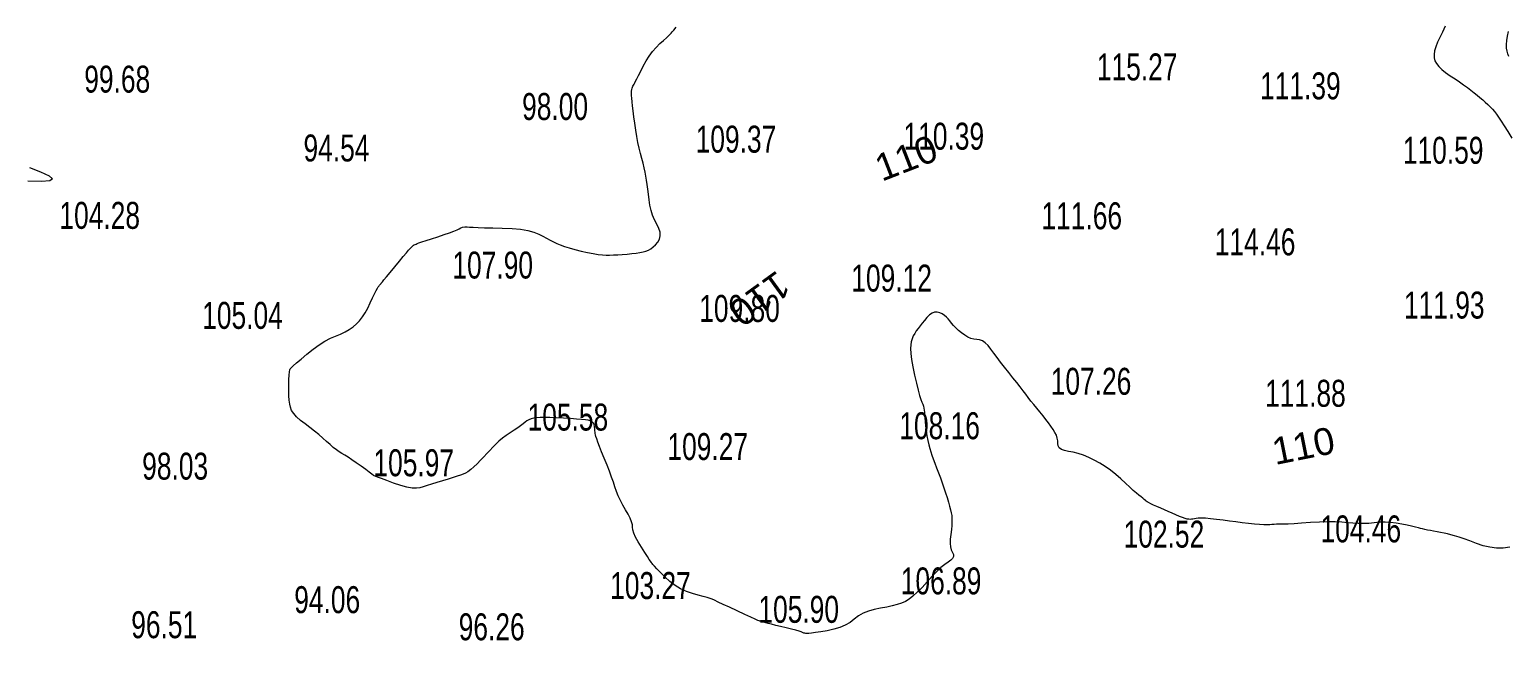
# Model space of a CAD drawing. Header units: metres. Extents: x 431006 to 434411, y 2469261 to 2473208.
# Drawn here: x 433184.7 to 433404.1, y 2471286.9 to 2471380.4 of the extents above; entities that cross this region are included whole.
import ezdxf
from ezdxf.enums import TextEntityAlignment as Align

# ---------------------------------------------------------------- set-up
doc = ezdxf.new("R2010")
doc.units = ezdxf.units.M
doc.header["$MEASUREMENT"] = 0
doc.linetypes.add('ACAD_ISO02W100', pattern=[15, 12, -3])
for name, color, linetype, lineweight in [('CAO DO', 8, 'Continuous', 18), ('mat nuoc-ks', 8, 'DUONG_MEP_NUOC', 18), ('MH_DongMuc', 8, 'Continuous', 18), ('MH_DongMuc_Con', 8, 'Continuous', 18)]:
    doc.layers.add(name, color=color, linetype=linetype, lineweight=lineweight)
doc.styles.get("Standard").update_dxf_attribs({"font": 'arial.ttf'})
doc.linetypes.add('DUONG_MEP_NUOC', pattern='A,0.2,[130,ltypeshp.shx,S=0.15,R=0,X=0,Y=0.15],0.05,[130,ltypeshp.shx,S=0.15,R=0,X=0,Y=0.15],1', length=1.25)

msp = doc.modelspace()

# ---------------------------------------------------------------- hatches: boundary and pattern name
at = {"layer": 'mat nuoc-ks', "linetype": 'ACAD_ISO02W100'}
h = msp.add_hatch(dxfattribs=at)
h.set_pattern_fill('MUDST', color=8, scale=10, style=0)
h.set_pattern_definition([(0, (0, 0), (5, 2.5), [2.5, -2.5, 0, -2.5, 0, -2.5])])
edge = h.paths.add_edge_path()
edge.add_spline(control_points=[(433569.8959931383, 2471218.67743419), (433572.5018470692, 2471223.203919809), (433578.2715610345, 2471231.767414108), (433584.5588610523, 2471243.505098871), (433591.8346177269, 2471249.759275021), (433592.2260928919, 2471254.513086127), (433590.7725876724, 2471256.886945813), (433587.0018794734, 2471261.869302304), (433584.9316417623, 2471268.88043784), (433579.8480288048, 2471272.674605579), (433577.1654697521, 2471273.643083703), (433571.3648729252, 2471271.902063514), (433565.2638011969, 2471261.515229285), (433557.7691535186, 2471249.615341509), (433550.231681156, 2471235.214369158), (433536.7937533407, 2471227.308386599), (433529.0226655735, 2471216.953150365), (433525.531911037, 2471209.516914696), (433524.4859961285, 2471204.764245414), (433529.2350767192, 2471200.558192619), (433532.5534083089, 2471194.39261318), (433537.7612016835, 2471188.393594278), (433542.6653837236, 2471187.412117907), (433545.2180072095, 2471186.718032686), (433549.2737782693, 2471188.083381391), (433553.4550230845, 2471196.999293728), (433562.8521230129, 2471205.739770373), (433567.6541604429, 2471214.783269849), (433569.8959931383, 2471218.67743419)], knot_values=[0, 0, 0, 0, 15.66894766494548, 30.79638787707303, 40.43665889931233, 42.13987500851762, 44.560424838441, 48.45628973807798, 61.12879175257861, 64.96113597006989, 67.17563338986862, 69.35987413062487, 82.36022733896206, 100.4023172545624, 113.1198576538544, 129.8073154931699, 145.9547082303551, 150.6649093692614, 155.0570045706822, 158.9376348742799, 168.2188779368579, 176.867973587971, 180.9878263445973, 183.0786119276139, 184.5995294852417, 193.3401472690405, 210.0928447654714, 223.572940007779, 223.572940007779, 223.572940007779, 223.572940007779], degree=3, periodic=0)
edge = h.paths.add_edge_path()
edge.add_spline(control_points=[(433495.9024103292, 2471159.048162778), (433498.9777851747, 2471160.914255759), (433504.2348585424, 2471165.260749742), (433510.2519535391, 2471171.338485991), (433515.7183359894, 2471175.193907032), (433519.6002727969, 2471177.515295521), (433522.5514626695, 2471184.2545335), (433515.73794175, 2471189.839365338), (433510.8924975174, 2471194.054455021), (433506.9652936827, 2471196.169427985), (433498.0082305041, 2471192.787716148), (433490.9610331705, 2471183.485589877), (433477.9362862741, 2471181.960347231), (433468.9488188323, 2471179.861534947), (433461.2702710213, 2471176.78060559), (433455.1077512669, 2471175.840577446), (433450.9141867657, 2471174.711561434), (433447.3997279589, 2471173.599188632), (433446.5578868141, 2471167.728813989), (433448.2051221799, 2471160.718889999), (433449.9235552534, 2471153.484011841), (433452.5033315855, 2471147.951571477), (433456.9442536058, 2471147.710907154), (433460.8600632867, 2471150.543983864), (433469.7972180737, 2471152.583732257), (433478.5163275651, 2471155.217899625), (433488.3002721157, 2471156.871200987), (433493.3498159315, 2471157.499285412), (433495.9024103292, 2471159.048162778)], knot_values=[0, 0, 0, 0, 10.79176079662713, 20.33392919651574, 25.54083036211067, 30.96996910769916, 33.44680218270864, 46.36864538569535, 50.38273688057684, 53.70876856564171, 58.95768011857388, 76.82401003158552, 86.73149498694688, 96.83475064681454, 104.685759661968, 111.4516382752518, 115.2669310098084, 118.1047407424757, 121.4999831282654, 131.0922718033609, 140.011534670782, 144.966647327562, 146.7099847727426, 152.5716937303117, 158.7752201559489, 174.1127109533663, 179.7841723671752, 188.7414505965737, 188.7414505965737, 188.7414505965737, 188.7414505965737], degree=3, periodic=0)
edge = h.paths.add_edge_path()
edge.add_spline(control_points=[(433743.8115056501, 2471247.638488349), (433745.8483582374, 2471249.281714712), (433749.3302283186, 2471253.771609919), (433752.3163041017, 2471260.669981095), (433754.4136179316, 2471267.79870673), (433752.0231543825, 2471273.456327056), (433749.1934812031, 2471279.060006964), (433744.3112048928, 2471281.453676248), (433740.507495552, 2471283.245536032), (433738.2293573567, 2471283.079919732), (433736.7057933563, 2471283.142852548), (433735.0509349903, 2471281.370408979), (433733.6262315999, 2471276.518992083), (433734.3018943185, 2471268.375216319), (433730.9225096327, 2471257.771551266), (433725.6848162941, 2471250.575319153), (433722.8676646531, 2471243.139302892), (433724.8724954751, 2471238.315466125), (433727.0970396525, 2471234.423473086), (433729.8536310332, 2471233.163541927), (433732.2728061962, 2471233.574571907), (433735.0786795329, 2471235.981784592), (433739.0314537624, 2471240.571006505), (433741.3324835051, 2471245.638542663), (433743.8115056501, 2471247.638488349)], knot_values=[0, 0, 0, 0, 7.85115609887832, 16.56235042402214, 22.79502960148161, 29.1970675017139, 34.33826230882411, 41.19867871610179, 44.93267628504009, 46.57036799349635, 48.08538650213081, 49.19958433990505, 53.45422309704553, 62.86102520548485, 73.4618947419599, 85.86405513528159, 89.73316248048825, 96.52419916313443, 100.4701197660194, 102.9031816028797, 105.0854158774072, 107.4294822838261, 113.7838477145528, 123.3393697752666, 123.3393697752666, 123.3393697752666, 123.3393697752666], degree=3, periodic=0)
edge = h.paths.add_edge_path()
edge.add_spline(control_points=[(433691.8051892158, 2471316.899630911), (433687.4415558112, 2471313.695464372), (433681.927180208, 2471310.492672274), (433675.2604880825, 2471306.096439376), (433674.768233904, 2471302.470009658), (433676.4786200827, 2471297.800839604), (433678.2630063035, 2471293.13173068), (433681.766291689, 2471288.774743836), (433689.1660299565, 2471291.093754473), (433698.8654147326, 2471297.927567824), (433710.7581295052, 2471302.62852639), (433718.5028445318, 2471305.3964386), (433720.4779220411, 2471307.1238565), (433720.0901356771, 2471312.123477764), (433718.0222365463, 2471318.003756253), (433715.8899238363, 2471324.706298871), (433713.1222967637, 2471327.615327105), (433711.1019325345, 2471328.89586212), (433706.6375701776, 2471328.395916885), (433700.4647972007, 2471323.439582982), (433695.039992038, 2471319.27490995), (433691.8051892158, 2471316.899630911)], knot_values=[0, 0, 0, 0, 16.24105345347538, 20.06007755411514, 22.35053506760191, 26.5740240954891, 34.69138004521636, 38.12426310455091, 41.30416803290922, 55.60942870864604, 75.28684975726813, 78.43686638864537, 80.66094667241582, 82.36947701171542, 92.69317977232063, 99.93960566841025, 102.7900187324615, 104.655067502981, 106.8431080381184, 115.5979962995068, 127.6376432350805, 127.6376432350805, 127.6376432350805, 127.6376432350805], degree=3, periodic=0)
edge = h.paths.add_edge_path()
edge.add_spline(control_points=[(433411.1683502728, 2471179.131556914), (433411.0976074404, 2471181.518646544), (433411.829923547, 2471185.322477776), (433413.664740833, 2471190.277415), (433410.5988787669, 2471194.398326004), (433404.3606171942, 2471196.254682093), (433397.1494548119, 2471198.501810759), (433390.0904466581, 2471197.273901756), (433380.9761366211, 2471192.169816203), (433377.9989947065, 2471180.674388113), (433373.1157416083, 2471171.927604456), (433374.1014305567, 2471165.380780059), (433381.6020058559, 2471164.394410838), (433388.7597660181, 2471166.327240465), (433396.7762042669, 2471166.037878777), (433402.5057440972, 2471168.102855397), (433408.0200059344, 2471169.041315961), (433409.2776773646, 2471174.342225773), (433411.2205726837, 2471177.369405596), (433411.1683502728, 2471179.131556914)], knot_values=[0, 0, 0, 0, 7.164412961246183, 11.96382912824946, 14.16488536142511, 21.64854400179199, 30.76917176416542, 36.59323546297523, 42.63780515928041, 61.05058007908447, 69.33095834598137, 72.39601125689275, 79.028019199041, 87.4011430205284, 96.07616152121318, 102.0314652087234, 106.145937815404, 111.3060114015684, 116.5947863090464, 116.5947863090464, 116.5947863090464, 116.5947863090464], degree=3, periodic=0)
edge = h.paths.add_edge_path()
edge.add_spline(control_points=[(433437.7012531817, 2471207.70676224), (433441.5706061175, 2471209.696106889), (433447.1395454056, 2471213.431448401), (433451.7345378278, 2471219.526366149), (433454.657685796, 2471223.115192771), (433455.4388243805, 2471227.528651501), (433454.479481987, 2471232.500947309), (433451.7337419176, 2471237.397180309), (433446.2240507749, 2471239.329015284), (433440.5988538589, 2471238.532107134), (433434.7487481198, 2471238.258290609), (433426.3961227059, 2471235.928070643), (433420.5141834422, 2471228.011484933), (433413.9136315249, 2471219.971441411), (433412.4919347628, 2471212.324039604), (433410.9369088284, 2471207.216591989), (433411.32638883, 2471202.170827463), (433416.4810475658, 2471200.54004026), (433419.9850498591, 2471198.116223477), (433422.8164811999, 2471196.927252365), (433424.6969437845, 2471197.628198612), (433429.1891444133, 2471201.607563573), (433433.3543149401, 2471205.47187737), (433437.7012531817, 2471207.70676224)], knot_values=[0, 0, 0, 0, 13.05237367166399, 19.47951981983149, 22.9557408298321, 26.71936810352739, 32.42704915655385, 38.05142632740949, 42.52648442325544, 48.9521256051717, 54.91715474170378, 60.1608131803118, 74.3250722337274, 82.91265495041128, 91.09592316954895, 97.07290352149298, 99.06195768051035, 105.469645093466, 110.2472473988461, 112.7789110554788, 113.9615029947698, 116.0484801969828, 130.7118782377602, 130.7118782377602, 130.7118782377602, 130.7118782377602], degree=3, periodic=0)
edge = h.paths.add_edge_path()
edge.add_spline(control_points=[(433420.9881587971, 2471145.154332429), (433419.1638539613, 2471145.923962838), (433416.6278342681, 2471147.320885241), (433413.1236088318, 2471149.19982906), (433410.262374004, 2471149.391796971), (433407.8438337019, 2471148.989838543), (433405.7993290543, 2471148.175319598), (433405.1427498846, 2471146.236159754), (433403.7868485472, 2471144.195955807), (433405.5767948052, 2471140.40059202), (433407.683173859, 2471136.708253364), (433410.1537694058, 2471133.234365899), (433412.4937186218, 2471130.658811909), (433415.9886963336, 2471129.734513669), (433419.2390377319, 2471129.884789508), (433422.1856872431, 2471130.265036069), (433424.8416731486, 2471130.321105304), (433426.9796908066, 2471132.238661033), (433428.8404042381, 2471133.820649237), (433429.118192781, 2471135.964663222), (433429.4618468256, 2471138.634692755), (433425.8344625619, 2471141.908442424), (433423.1428630871, 2471144.245314423), (433420.9881587971, 2471145.154332429)], knot_values=[0, 0, 0, 0, 5.940014469733867, 8.707143024257862, 11.81422801408949, 14.25548832825748, 16.20199236030994, 17.89179155743835, 20.16592678811004, 23.10007190799917, 29.26030912111408, 33.46511494931939, 35.81269658527585, 39.51837402993397, 43.75583217045137, 45.5600957704844, 48.49717393387586, 51.34538888067176, 53.96925895935946, 55.4131838507301, 57.70202339010925, 61.64740328406032, 68.66321248982743, 68.66321248982743, 68.66321248982743, 68.66321248982743], degree=3, periodic=0)
edge = h.paths.add_edge_path()
edge.add_spline(control_points=[(433283.6271614608, 2471117.571571141), (433283.1553748106, 2471119.068533934), (433282.4418660405, 2471121.478281523), (433280.596085877, 2471124.725752948), (433278.3494985919, 2471127.562685687), (433274.7891880277, 2471129.338668352), (433271.2938139199, 2471131.545298599), (433267.664444586, 2471132.194503691), (433265.2092112391, 2471133.145563247), (433263.6874039016, 2471133.490313887), (433260.7962890043, 2471132.597594853), (433257.7945204621, 2471128.820615534), (433253.2002418778, 2471126.073260767), (433250.2642049415, 2471122.957033325), (433248.9690772354, 2471120.454635219), (433247.9317679096, 2471118.369053606), (433248.4848181499, 2471115.944309216), (433251.6708777786, 2471113.995202713), (433254.9812091058, 2471111.606025422), (433257.2516491252, 2471108.09178093), (433258.5822206564, 2471104.370215744), (433260.1524306834, 2471101.191193122), (433260.9663690202, 2471098.785980841), (433261.5423927705, 2471097.824165215), (433262.9793913506, 2471096.637206649), (433266.4587149895, 2471097.824458889), (433271.4201809032, 2471097.673615709), (433276.6264096441, 2471100.189000494), (433281.5175852161, 2471101.738135143), (433284.0793442352, 2471103.698441882), (433285.525887613, 2471104.725981142), (433285.9159069915, 2471107.641544757), (433285.2297866451, 2471111.881502578), (433284.1958803989, 2471115.767045537), (433283.6271614608, 2471117.571571141)], knot_values=[0, 0, 0, 0, 4.70864335194425, 7.475757059327128, 11.19492123985375, 15.33032455466931, 19.26044647197089, 23.51057271017223, 26.18616363923701, 27.23116616573065, 28.06897360013439, 35.05305676934379, 40.92629760032299, 44.13659576877986, 47.69193688772528, 49.44875262817775, 50.88561067727223, 54.66914621199522, 59.92119473327896, 63.22305920734883, 66.98580409272408, 71.77186804328713, 73.83700571271798, 74.5851515680579, 75.10068760895788, 79.29476083458104, 83.88938488943599, 90.36654061439262, 96.12344156931648, 99.07709489693902, 100.192779344306, 101.1538107659303, 107.4887837196423, 113.1648549827622, 113.1648549827622, 113.1648549827622, 113.1648549827622], degree=3, periodic=0)
edge = h.paths.add_edge_path()
edge.add_spline(control_points=[(433285.1752795692, 2471200.302138114), (433287.2804471753, 2471198.334812669), (433290.5383008452, 2471195.248913257), (433295.8875698179, 2471192.07664243), (433299.6420811985, 2471190.130625959), (433303.0809482255, 2471189.843530273), (433305.4360943579, 2471191.392131188), (433306.5696629806, 2471194.377628245), (433307.3800105722, 2471199.18460004), (433302.0606433227, 2471204.591926163), (433293.8897443886, 2471206.435464251), (433288.7767654447, 2471212.052040122), (433284.759991815, 2471215.889336198), (433280.691207811, 2471215.744192506), (433277.3404296886, 2471212.7552739), (433279.0272799269, 2471206.009732772), (433282.6210929251, 2471202.689081729), (433285.1752795692, 2471200.302138114)], knot_values=[0, 0, 0, 0, 8.644009515147951, 13.35177976523187, 18.62439966773294, 21.26758398297156, 23.18319627956355, 26.61273011246885, 30.54643829182573, 37.09459794245751, 46.50878131693342, 55.18833548025734, 59.6575867976547, 62.13170890755439, 66.83407916840078, 70.70175945526142, 81.18948194870426, 81.18948194870426, 81.18948194870426, 81.18948194870426], degree=3, periodic=0)
edge = h.paths.add_edge_path()
edge.add_spline(control_points=[(433315.0210241851, 2471177.800811709), (433315.9502671451, 2471175.634758058), (433317.3671340499, 2471171.79810304), (433319.4859498462, 2471167.549826321), (433320.5355628862, 2471164.487477639), (433322.874618361, 2471163.622878356), (433325.5810211769, 2471163.553520014), (433328.7984220639, 2471165.349997005), (433332.3151067832, 2471166.856931774), (433335.5701383331, 2471168.657255141), (433338.0311271791, 2471171.129136834), (433338.1829871907, 2471174.455954261), (433335.8721549732, 2471181.951473073), (433330.6023611741, 2471188.954276436), (433325.5717406268, 2471194.637638454), (433323.3658702472, 2471197.299825198), (433319.8254802983, 2471196.247430644), (433316.259888579, 2471196.339858084), (433313.1799547817, 2471194.643973892), (433311.2468357244, 2471192.683098099), (433309.3377976393, 2471189.700268148), (433312.1298357527, 2471184.30137372), (433313.8770636135, 2471180.467369412), (433315.0210241851, 2471177.800811709)], knot_values=[0, 0, 0, 0, 7.070893018668704, 12.07969967543657, 14.73825355223907, 15.91585995438979, 19.28845033531733, 22.52016183087925, 26.77294422673073, 30.79694221317009, 33.71415585254164, 36.69810736406097, 40.17943358930662, 57.26824329467493, 61.71348248227664, 63.71782489627554, 66.82292106284724, 71.39126345230348, 74.6792784809363, 76.87192929885316, 79.76598623050839, 84.45894001408108, 93.16368480881488, 93.16368480881488, 93.16368480881488, 93.16368480881488], degree=3, periodic=0)
edge = h.paths.add_edge_path()
edge.add_spline(control_points=[(433332.4650091483, 2471135.296809733), (433334.9637191988, 2471134.610954834), (433339.1026616872, 2471132.562456985), (433343.9352934855, 2471129.601259038), (433347.1477450746, 2471127.062091706), (433351.4688987592, 2471127.553399356), (433353.4146351069, 2471131.691609636), (433356.3572845373, 2471135.070010472), (433357.3542887734, 2471138.332987153), (433359.4054822952, 2471140.290958384), (433358.9967474872, 2471143.235071319), (433353.4708973839, 2471145.493520455), (433348.5517778079, 2471149.369910842), (433345.5693774945, 2471154.861357274), (433345.7837619236, 2471158.821597163), (433344.1443800646, 2471161.747416606), (433343.4677056372, 2471165.074041742), (433340.8524447739, 2471166.533464875), (433338.0925044011, 2471166.19123757), (433334.3621056352, 2471165.934671803), (433330.9737319507, 2471163.885788248), (433325.6833092081, 2471160.770629785), (433320.7487927712, 2471157.131154178), (433318.0839416811, 2471152.153280482), (433315.8552301442, 2471149.158752182), (433317.4929563675, 2471145.368361145), (433321.9815213555, 2471139.684305897), (433327.9765308499, 2471136.52882336), (433332.4650091483, 2471135.296809733)], knot_values=[0, 0, 0, 0, 7.773386632586081, 13.58452231494507, 17.33756751048754, 19.37968801296943, 25.69710981494251, 29.34228406446506, 32.92511804938664, 35.78886505674743, 37.08048234348097, 41.11991957410617, 51.63422908687036, 56.3416870175626, 58.96704439638317, 63.20632328084643, 66.2218494028155, 68.64115307453169, 71.31341460133983, 74.4425288581369, 79.77377306496854, 82.81482712082055, 93.04029968438299, 97.2188747456362, 100.037485088788, 103.4192753065228, 108.275027099224, 122.2385028524463, 122.2385028524463, 122.2385028524463, 122.2385028524463], degree=3, periodic=0)
edge = h.paths.add_edge_path()
edge.add_spline(control_points=[(433297.0470445452, 2471034.531747864), (433297.9963002055, 2471038.928575224), (433300.1492377493, 2471046.264616019), (433302.7526292846, 2471054.646522009), (433304.0759141474, 2471058.897129658), (433304.2973390019, 2471060.64892016), (433301.2552193989, 2471064.345777217), (433295.742319102, 2471065.191335371), (433291.2287978452, 2471067.660223431), (433289.4188571822, 2471068.117638046), (433285.7014481296, 2471066.003179691), (433283.3489016575, 2471056.821461925), (433277.2729764382, 2471044.719976362), (433271.0252568795, 2471033.361368648), (433269.580599752, 2471025.446751083), (433269.2158534226, 2471021.65068904), (433272.2347485798, 2471019.500516444), (433274.747067286, 2471017.162954608), (433278.294512332, 2471016.207156704), (433280.896710867, 2471017.352678178), (433284.5399167038, 2471017.944979941), (433289.4196623745, 2471022.745121169), (433295.6036831723, 2471027.411325847), (433296.6997450255, 2471032.923102169), (433297.0470445452, 2471034.531747864)], knot_values=[0, 0, 0, 0, 13.49439121649763, 22.9876827095588, 26.09904029105081, 27.12698586356117, 27.96954738020198, 39.80455502201642, 42.46313706375137, 43.55482316809773, 45.18797840445519, 54.3892952673972, 69.88188265910652, 87.01590494753714, 91.88564565942875, 94.64598186543951, 97.46825203550785, 102.0581361453286, 105.2514197523431, 107.6343778829523, 110.4089886054235, 116.1270490633793, 127.5123943167305, 132.4495211464632, 132.4495211464632, 132.4495211464632, 132.4495211464632], degree=3, periodic=0)
edge = h.paths.add_edge_path()
edge.add_spline(control_points=[(433222.5802399861, 2471080.231883871), (433225.9203449392, 2471080.970937789), (433233.3447743302, 2471082.498906694), (433241.984273095, 2471084.648737835), (433249.6023494231, 2471085.416450365), (433253.8764695714, 2471087.274898983), (433257.1607638375, 2471090.544327351), (433257.3819530639, 2471096.173786026), (433253.2604690928, 2471100.898703808), (433250.7773025706, 2471107.545371962), (433246.154513325, 2471110.274732196), (433239.7626182057, 2471112.868728063), (433232.3710691613, 2471111.729236424), (433223.8211542754, 2471109.659730795), (433217.3500892677, 2471106.729559064), (433212.171168112, 2471102.255410107), (433206.9886378451, 2471102.110705663), (433202.9157455674, 2471103.636493388), (433199.3817562113, 2471103.530769984), (433195.562136726, 2471103.436846775), (433192.9615652158, 2471100.752561323), (433189.9833655624, 2471097.113369343), (433191.135546066, 2471090.8291178), (433190.7645687725, 2471084.540900712), (433193.1558059535, 2471079.484640015), (433194.0390305652, 2471075.843555992), (433195.6418461589, 2471073.903147515), (433197.8807414448, 2471072.434316932), (433201.6765429644, 2471074.630370296), (433206.2436581473, 2471075.847114443), (433211.8708400806, 2471078.18011265), (433217.3234110746, 2471079.314264092), (433221.1626777659, 2471079.918224591), (433222.5802399861, 2471080.231883871)], knot_values=[0, 0, 0, 0, 10.26267587565632, 22.74928497684125, 26.65397479350053, 33.16779406025749, 36.37942992698568, 39.93076052575112, 48.74452688638949, 54.34658792777699, 60.66648563879764, 63.98602472627849, 75.00195767756695, 81.85085887565077, 90.61350893794052, 96.0446691733897, 101.8448580195792, 105.0098232319157, 108.999558821675, 112.4353511030094, 115.9209060067178, 119.724409447812, 126.0272802930493, 133.6568816436535, 138.5503978522449, 142.5451815365746, 144.6878102838191, 146.004442843774, 150.1867403605457, 155.861972682711, 160.9054221182651, 168.2020568139334, 172.5576030626806, 172.5576030626806, 172.5576030626806, 172.5576030626806], degree=3, periodic=0)
edge = h.paths.add_edge_path()
edge.add_spline(control_points=[(433116.2639420076, 2470987.296204371), (433117.8619870993, 2470989.979103154), (433120.4312315659, 2470994.396712496), (433124.0734750928, 2471000.788428138), (433128.3953714143, 2471003.416912672), (433130.0942261813, 2471007.159278036), (433128.3263967287, 2471011.267528545), (433123.8865351547, 2471014.885292521), (433119.4430616087, 2471018.832717346), (433115.607367822, 2471021.656723882), (433112.8770259186, 2471022.246663743), (433109.9375195465, 2471022.632834659), (433108.6960155072, 2471018.569888686), (433108.640083339, 2471015.073782973), (433106.0346521679, 2471011.443880129), (433102.4928730727, 2471010.488050485), (433097.3928238396, 2471007.347263298), (433098.6812968053, 2470999.03785991), (433091.4346189826, 2470996.110033291), (433090.3080297961, 2470990.74212507), (433088.4855891264, 2470986.363680023), (433092.0171417453, 2470980.943448194), (433097.8919132227, 2470977.945425509), (433103.6330932242, 2470977.067599527), (433107.9168717184, 2470976.86947294), (433110.5098621554, 2470979.136020883), (433113.7973191728, 2470982.129189853), (433115.1975420645, 2470985.505864959), (433116.2639420076, 2470987.296204371)], knot_values=[0, 0, 0, 0, 9.368310730742854, 15.45807447703195, 21.65844735330909, 24.04402543979127, 26.9954781383511, 34.08500340022857, 41.10536936130685, 45.02124324534542, 47.96940969106936, 49.67417634274307, 53.04525223674164, 58.01720015374114, 60.89621942606725, 65.53407566704122, 68.80593174921346, 77.8831908451565, 84.95751263600077, 88.33704283830612, 93.94615759071428, 98.0827083430479, 106.212864991076, 113.0143096360209, 115.7465214316407, 118.4748006422127, 122.8737351083023, 129.1253522135621, 129.1253522135621, 129.1253522135621, 129.1253522135621], degree=3, periodic=0)
edge = h.paths.add_edge_path()
edge.add_spline(control_points=[(433105.9702012494, 2471043.74682829), (433106.6003824201, 2471042.874839016), (433108.2194259765, 2471041.253174617), (433110.5913003263, 2471039.643297442), (433112.3613472235, 2471038.082903557), (433113.7897223592, 2471038.079874321), (433115.8484388773, 2471038.708039891), (433117.948277178, 2471042.303646561), (433120.2448908102, 2471047.328812286), (433122.0214233827, 2471052.235578006), (433123.0825329439, 2471055.351202898), (433123.4574853433, 2471057.196106127), (433119.026792601, 2471059.293575966), (433112.4973681051, 2471057.124382586), (433105.7001477905, 2471057.050074733), (433102.1814188794, 2471058.211458681), (433100.5824968881, 2471057.359299337), (433100.6583101102, 2471055.476450468), (433100.8046134079, 2471052.18630336), (433103.5711961897, 2471048.502624493), (433105.0080843828, 2471045.078120982), (433105.9702012494, 2471043.74682829)], knot_values=[0, 0, 0, 0, 3.227606296583938, 6.745413384045028, 8.763181341458704, 9.951452495036957, 10.84369778316847, 15.13304471833376, 21.27250459798332, 28.07894924422572, 30.21395424313938, 31.7442804100236, 32.76317230093907, 43.45544896569365, 51.44069619380858, 53.0153245577003, 54.16147592150023, 56.23460721222555, 57.94693815321841, 64.23052569220934, 69.15821093722195, 69.15821093722195, 69.15821093722195, 69.15821093722195], degree=3, periodic=0)
edge = h.paths.add_edge_path()
edge.add_spline(control_points=[(433028.7808223774, 2471065.904196317), (433030.323199325, 2471065.886107846), (433033.0870059239, 2471066.380501745), (433036.6834520223, 2471068.706663182), (433040.8148863008, 2471070.07247919), (433045.3346678949, 2471071.538208811), (433050.9392713413, 2471071.125609582), (433058.1415293255, 2471068.742044192), (433066.1485585367, 2471065.530900806), (433072.6789497082, 2471061.954771377), (433077.5945281229, 2471062.189289175), (433082.2388841725, 2471065.382548489), (433084.7426874493, 2471070.815453903), (433088.0943462068, 2471075.888806562), (433089.4724759876, 2471080.898114026), (433084.690317484, 2471086.269757325), (433078.5134508799, 2471089.346597409), (433072.7761222184, 2471093.143553043), (433063.8124676527, 2471093.246483281), (433053.9040453171, 2471091.87783827), (433043.2866060211, 2471090.167111024), (433036.3126414102, 2471090.234491075), (433031.636863516, 2471091.963377817), (433027.991489141, 2471093.299523015), (433025.1093998154, 2471096.309228785), (433019.7329095624, 2471093.264956567), (433014.558639504, 2471089.096276692), (433008.2845950758, 2471084.307095547), (433007.1967850681, 2471078.887835068), (433009.0509061113, 2471074.261905599), (433013.631468584, 2471070.18317116), (433018.5963124074, 2471067.070299724), (433023.7012562366, 2471064.77287936), (433026.902192828, 2471065.926228244), (433028.7808223774, 2471065.904196317)], knot_values=[0, 0, 0, 0, 4.627449034747452, 8.09490304533636, 12.74942671913648, 17.64511525193655, 22.19478413883119, 29.30194898923545, 40.29873332190241, 48.33293536241028, 50.88081863079349, 54.62852057689461, 64.48595662762246, 68.25589871173938, 73.15994119648765, 78.53431618109211, 87.76523649363892, 94.52052732122897, 98.33987804539734, 114.1958600266704, 124.6540006090909, 130.6123129870141, 134.8188146505354, 139.4305043892817, 142.5173413183374, 145.7026603872393, 155.516669327293, 164.4064498969813, 167.4590668650594, 171.4088774965013, 178.6999966099849, 185.3940157940626, 189.2200571386417, 194.8563333481606, 194.8563333481606, 194.8563333481606, 194.8563333481606], degree=3, periodic=0)
edge = h.paths.add_edge_path()
edge.add_spline(control_points=[(433156.2446868581, 2471052.727544388), (433153.8368297544, 2471054.146145517), (433151.2964576304, 2471058.301716757), (433148.2452151829, 2471062.470336393), (433144.8838686644, 2471064.742666473), (433140.8286778402, 2471063.680414018), (433134.6590059125, 2471061.961311315), (433128.9589184998, 2471056.333996061), (433125.6532410277, 2471048.074436625), (433123.5159063272, 2471040.192109969), (433125.3693046193, 2471031.377758614), (433132.2001773259, 2471025.768680761), (433137.0528441375, 2471020.326761897), (433142.1785039752, 2471018.821271781), (433146.0918915757, 2471019.75287513), (433150.3105608225, 2471021.465185881), (433157.3095774773, 2471025.449624387), (433161.5617946125, 2471031.988579611), (433166.4472122112, 2471036.295194173), (433167.4649613985, 2471038.781884125), (433166.9543599362, 2471042.562233364), (433161.630954629, 2471046.458451032), (433158.6215584915, 2471051.327198506), (433156.2446868581, 2471052.727544388)], knot_values=[0, 0, 0, 0, 8.384023195176585, 13.84437079490901, 15.57918520687226, 20.14586334410804, 25.23795722050771, 35.16599853304039, 42.38295913053918, 51.95598413316696, 59.3120778040367, 67.80449491847266, 77.7536476895887, 80.69575255778132, 83.22120942102804, 89.59482675301491, 94.4177449262488, 107.0731300303017, 112.4489753214304, 113.5706171683464, 114.9508341855931, 123.4555459397369, 131.7316794675915, 131.7316794675915, 131.7316794675915, 131.7316794675915], degree=3, periodic=0)
h.paths.add_polyline_path([(433555.3403780768, 2471224.647612211), (433563.2938664489, 2471224.647612211), (433563.2938664489, 2471233.481914537), (433555.3403780768, 2471233.481914537)], flags=24)
h.paths.add_polyline_path([(433480.8968221297, 2471164.713799965), (433488.8503105018, 2471164.713799965), (433488.8503105018, 2471173.548102291), (433480.8968221297, 2471173.548102291)], flags=24)
h.paths.add_polyline_path([(433736.1224280457, 2471252.134654859), (433744.0759164178, 2471252.134654859), (433744.0759164178, 2471260.968957184), (433736.1224280457, 2471260.968957184)], flags=24)
h.paths.add_polyline_path([(433693.118232107, 2471303.629535586), (433701.0717204791, 2471303.629535586), (433701.0717204791, 2471312.463837912), (433693.118232107, 2471312.463837912)], flags=24)
h.paths.add_polyline_path([(433389.8125227422, 2471175.361997387), (433397.7660111143, 2471175.361997387), (433397.7660111143, 2471184.196299713), (433389.8125227422, 2471184.196299713)], flags=24)
h.paths.add_polyline_path([(433428.7395541702, 2471218.540070788), (433436.6930425423, 2471218.540070788), (433436.6930425423, 2471227.374373114), (433428.7395541702, 2471227.374373114)], flags=24)
h.paths.add_polyline_path([(433415.2554117742, 2471134.645863521), (433423.2089001462, 2471134.645863521), (433423.2089001462, 2471143.480165847), (433415.2554117742, 2471143.480165847)], flags=24)
h.paths.add_polyline_path([(433290.1890357497, 2471197.108408054), (433298.1425241218, 2471197.108408054), (433298.1425241218, 2471205.94271038), (433290.1890357497, 2471205.94271038)], flags=24)
h.paths.add_polyline_path([(433320.6033911582, 2471175.068134114), (433328.5568795303, 2471175.068134114), (433328.5568795303, 2471183.902436439), (433320.6033911582, 2471183.902436439)], flags=24)
h.paths.add_polyline_path([(433333.4583605978, 2471140.533799769), (433341.4118489699, 2471140.533799769), (433341.4118489699, 2471149.368102095), (433333.4583605978, 2471149.368102095)], flags=24)
h.paths.add_polyline_path([(433284.3776195156, 2471036.04759444), (433292.3311078877, 2471036.04759444), (433292.3311078877, 2471044.881896766), (433284.3776195156, 2471044.881896766)], flags=24)
h.paths.add_polyline_path([(433222.3339154405, 2471088.299145657), (433230.2874038126, 2471088.299145657), (433230.2874038126, 2471097.133447982), (433222.3339154405, 2471097.133447982)], flags=24)
h.paths.add_polyline_path([(433266.4796616532, 2471110.233267299), (433274.4331500253, 2471110.233267299), (433274.4331500253, 2471119.067569625), (433266.4796616532, 2471119.067569625)], flags=24)
h.paths.add_polyline_path([(433104.7696047235, 2470992.829950648), (433112.7230930956, 2470992.829950648), (433112.7230930956, 2471001.664252974), (433104.7696047235, 2471001.664252974)], flags=24)
h.paths.add_polyline_path([(433109.2324040975, 2471045.948511664), (433117.1858924696, 2471045.948511664), (433117.1858924696, 2471054.78281399), (433109.2324040975, 2471054.78281399)], flags=24)
h.paths.add_polyline_path([(433043.089023708, 2471076.729378539), (433051.0425120801, 2471076.729378539), (433051.0425120801, 2471085.563680865), (433043.089023708, 2471085.563680865)], flags=24)
h.paths.add_polyline_path([(433140.0018962001, 2471037.02523488), (433147.9553845722, 2471037.02523488), (433147.9553845722, 2471045.859537206), (433140.0018962001, 2471045.859537206)], flags=24)

# ---------------------------------------------------------------- linework, layer by layer
at = {"layer": 'MH_DongMuc_Con', "color": 8, "lineweight": 0}
for points, elevation in [([(433404.3583127767, 2471303.560916743), (433403.3727106468, 2471303.441885344), (433402.3819533731, 2471303.438214042), (433401.3860409559, 2471303.549902839), (433400.384973395, 2471303.776951734), (433399.3787506906, 2471304.119360727), (433398.4202293403, 2471304.491508182), (433397.5622658418, 2471304.807772461), (433396.8048601952, 2471305.068153564), (433396.1480124005, 2471305.272651491), (433395.5917224576, 2471305.421266243), (433395.0847161017, 2471305.538700565), (433394.5757190678, 2471305.649657203), (433394.0647313559, 2471305.754136158), (433393.5517529661, 2471305.85213743), (433393.0367838983, 2471305.943661017), (433392.5460298346, 2471306.03089847), (433392.105696457, 2471306.11604134), (433391.7157837654, 2471306.199089624), (433391.37629176, 2471306.280043324), (433391.0872204407, 2471306.35890244), (433390.7650623326, 2471306.446662721), (433390.3263099609, 2471306.554319914), (433389.7709633256, 2471306.681874021), (433389.0990224266, 2471306.829325041), (433388.3104872641, 2471306.996672973), (433387.4693052925, 2471307.146061445), (433386.6394239663, 2471307.23963408), (433385.8208432858, 2471307.277390881), (433385.0135632507, 2471307.259331845), (433384.2175838611, 2471307.185456974), (433383.4270001694, 2471307.104314001), (433382.6359072279, 2471307.064450664), (433381.8443050366, 2471307.065866962), (433381.0521935956, 2471307.108562894), (433380.2595729047, 2471307.192538462), (433379.4045674283, 2471307.276908653), (433378.4253016303, 2471307.320788462), (433377.3217755109, 2471307.324177884), (433376.0939890701, 2471307.287076923), (433374.7419423077, 2471307.209485577), (433373.4357234543, 2471307.121869336), (433372.3454207402, 2471307.05469369), (433371.4710341655, 2471307.007958639), (433370.8125637301, 2471306.981664184), (433370.370009434, 2471306.975810323), (433370.0359594095, 2471306.976484501), (433369.7030017884, 2471306.969774161), (433369.371136571, 2471306.955679303), (433369.0403637572, 2471306.934199927), (433368.7106833471, 2471306.905336034), (433368.3219882143, 2471306.886861212), (433367.8141712327, 2471306.896549053), (433367.1872324023, 2471306.934399557), (433366.441171723, 2471307.000412724), (433365.575989195, 2471307.094588553), (433364.6462792946, 2471307.204768096), (433363.7066364987, 2471307.318792402), (433362.757060807, 2471307.436661473), (433361.7975522196, 2471307.558375309), (433360.8281107364, 2471307.683933909), (433359.9271135851, 2471307.792166494), (433359.1729379927, 2471307.861902286), (433358.5655839593, 2471307.893141284), (433358.1050514851, 2471307.88588349), (433357.7913405698, 2471307.840128901), (433357.5552432426, 2471307.782679375), (433357.327551532, 2471307.740336768), (433357.1082654382, 2471307.71310108), (433356.8973849611, 2471307.700972309), (433356.6949101007, 2471307.703950458), (433356.459931916, 2471307.73816072), (433356.1515414655, 2471307.819728289), (433355.7697387497, 2471307.948653165), (433355.3145237681, 2471308.124935349), (433354.7858965211, 2471308.34857484), (433354.2215652178, 2471308.596203766), (433353.6592380675, 2471308.844454254), (433353.0989150704, 2471309.093326307), (433352.5405962265, 2471309.342819922), (433351.9842815357, 2471309.5929351), (433351.4756637634, 2471309.826140101), (433351.0604356751, 2471310.024903183), (433350.7385972708, 2471310.189224347), (433350.5101485505, 2471310.319103593), (433350.3750895141, 2471310.414540921), (433350.2617845737, 2471310.511958166), (433350.0985981412, 2471310.647777166), (433349.8855302167, 2471310.821997921), (433349.6225808001, 2471311.03462043), (433349.3097498915, 2471311.285644694), (433348.9317393384, 2471311.598512538), (433348.4732509887, 2471311.996665787), (433347.9342848423, 2471312.480104442), (433347.3148408993, 2471313.048828501), (433346.6149191596, 2471313.702837965), (433345.8649809978, 2471314.37207516), (433345.0954877885, 2471314.986482409), (433344.3064395318, 2471315.546059713), (433343.4978362276, 2471316.050807071), (433342.6696778761, 2471316.500724483), (433341.8475712278, 2471316.89012347), (433341.0571230334, 2471317.213315551), (433340.2983332932, 2471317.470300726), (433339.571202007, 2471317.661078994), (433338.8757291749, 2471317.785650357), (433338.2673739836, 2471317.905827407), (433337.8015956202, 2471318.083422735), (433337.4783940847, 2471318.318436342), (433337.297769377, 2471318.610868229), (433337.2597214971, 2471318.960718394), (433337.258981849, 2471319.347418452), (433337.1902818364, 2471319.750400015), (433337.0536214596, 2471320.169663084), (433336.8490007183, 2471320.605207658), (433336.5764196128, 2471321.057033738), (433336.2525313353, 2471321.528032778), (433335.8939890781, 2471322.021096233), (433335.5007928414, 2471322.536224102), (433335.0729426251, 2471323.073416386), (433334.6104384293, 2471323.632673084), (433334.1425930226, 2471324.193751577), (433333.6987191738, 2471324.736409243), (433333.278816883, 2471325.260646083), (433332.88288615, 2471325.766462096), (433332.5109269752, 2471326.253857284), (433332.1221754936, 2471326.765538863), (433331.6758678406, 2471327.344214051), (433331.1720040163, 2471327.98988285), (433330.6105840207, 2471328.702545258), (433329.9916078538, 2471329.482201276), (433329.3672020013, 2471330.272151344), (433328.7894929492, 2471331.0156959), (433328.2584806974, 2471331.712834946), (433327.7741652461, 2471332.363568481), (433327.336546595, 2471332.967896505), (433326.921611391, 2471333.490466672), (433326.5053462808, 2471333.895926632), (433326.0877512645, 2471334.184276387), (433325.668826342, 2471334.355515936), (433325.2485715133, 2471334.40964528), (433324.8219886685, 2471334.444012346), (433324.3840796977, 2471334.555965061), (433323.934844601, 2471334.745503427), (433323.4742833782, 2471335.012627442), (433323.0023960294, 2471335.357337108), (433322.5505091095, 2471335.735381045), (433322.1499491729, 2471336.102507879), (433321.8007162199, 2471336.458717606), (433321.5028102504, 2471336.804010229), (433321.2562312644, 2471337.138385748), (433321.0192018023, 2471337.450665938), (433320.7499444046, 2471337.729672579), (433320.4484590712, 2471337.97540567), (433320.1147458023, 2471338.187865211), (433319.7488045977, 2471338.367051202), (433319.3674834759, 2471338.468634078), (433318.9876304552, 2471338.448284275), (433318.6092455356, 2471338.306001792), (433318.2323287172, 2471338.04178663), (433317.85688, 2471337.655638788), (433317.4937830216, 2471337.218224987), (433317.1539214196, 2471336.800211948), (433316.8372951941, 2471336.401599671), (433316.5439043451, 2471336.022388156), (433316.2737488726, 2471335.662577402), (433316.0335358762, 2471335.299896699), (433315.8299724557, 2471334.912075335), (433315.663058611, 2471334.49911331), (433315.5327943423, 2471334.061010624), (433315.4391796495, 2471333.597767277), (433315.4012830815, 2471333.037866922), (433315.4381731871, 2471332.309793211), (433315.5498499664, 2471331.413546146), (433315.7363134195, 2471330.349125725), (433315.9975635463, 2471329.116531949), (433316.2804525529, 2471327.902780703), (433316.5318326451, 2471326.89488787), (433316.751703823, 2471326.09285345), (433316.9400660867, 2471325.496677444), (433317.0969194361, 2471325.106359852), (433317.2245709998, 2471324.815759945), (433317.3253279065, 2471324.518736993), (433317.3991901561, 2471324.215290998), (433317.4461577488, 2471323.905421959), (433317.4662306843, 2471323.589129875), (433317.4826296677, 2471323.222909494), (433317.5185754034, 2471322.763255564), (433317.5740678917, 2471322.210168084), (433317.6491071325, 2471321.563647053), (433317.7436931257, 2471320.823692473), (433317.8541242972, 2471320.069692273), (433317.9766990724, 2471319.381034382), (433318.1114174517, 2471318.757718801), (433318.2582794349, 2471318.19974553), (433318.417285022, 2471317.707114569), (433318.595235804, 2471317.215562349), (433318.7989333719, 2471316.6608253), (433319.0283777257, 2471316.042903424), (433319.2835688655, 2471315.36179672), (433319.5645067912, 2471314.617505188), (433319.8506696096, 2471313.849407063), (433320.1215354273, 2471313.096880581), (433320.3771042445, 2471312.359925742), (433320.6173760612, 2471311.638542547), (433320.8423508772, 2471310.932730994), (433321.0433231919, 2471310.26752121), (433321.2115875041, 2471309.667943319), (433321.3471438141, 2471309.133997322), (433321.4499921218, 2471308.665683218), (433321.520132427, 2471308.263001007), (433321.557528762, 2471307.854872788), (433321.5621451586, 2471307.370220657), (433321.533981617, 2471306.809044615), (433321.473038137, 2471306.171344663), (433321.3793147187, 2471305.457120799), (433321.3016018563, 2471304.748931475), (433321.288690044, 2471304.129335138), (433321.3405792819, 2471303.598331792), (433321.4572695699, 2471303.155921436), (433321.638760908, 2471302.802104068), (433321.7840209331, 2471302.496206366), (433321.792017282, 2471302.197555004), (433321.6627499547, 2471301.906149982), (433321.3962189511, 2471301.6219913), (433320.9924242713, 2471301.345078959), (433320.4895532457, 2471301.009109093), (433319.9257932046, 2471300.547777839), (433319.301144148, 2471299.961085195), (433318.6156060759, 2471299.249031163), (433317.8691789883, 2471298.411615741), (433317.1190017906, 2471297.575656966), (433316.4222133881, 2471296.867972872), (433315.778813781, 2471296.288563459), (433315.1888029691, 2471295.837428728), (433314.6521809524, 2471295.514568678), (433314.0969257205, 2471295.267567345), (433313.4510152626, 2471295.044008764), (433312.714449579, 2471294.843892934), (433311.8872286695, 2471294.667219857), (433310.9693525342, 2471294.513989531), (433310.0430417553, 2471294.335742977), (433309.1905169152, 2471294.084021213), (433308.4117780139, 2471293.75882424), (433307.7068250513, 2471293.360152056), (433307.0756580275, 2471292.888004663), (433306.4384530529, 2471292.412330341), (433305.7153862375, 2471292.003077369), (433304.9064575816, 2471291.660245747), (433304.011667085, 2471291.383835476), (433303.0310147477, 2471291.173846556), (433302.0928640684, 2471291.015621162), (433301.3255785457, 2471290.894501473), (433300.7291581796, 2471290.810487487), (433300.3036029702, 2471290.763579204), (433300.0489129173, 2471290.753776626), (433299.8868953466, 2471290.767847103), (433299.7393575835, 2471290.792557988), (433299.6062996281, 2471290.827909283), (433299.4877214803, 2471290.873900986), (433299.3836231403, 2471290.930533098), (433299.2085064122, 2471291.006899742), (433298.8768731, 2471291.112095044), (433298.388723204, 2471291.246119002), (433297.744056724, 2471291.408971617), (433296.9428736601, 2471291.60065289), (433296.1185791424, 2471291.795683976), (433295.4045783015, 2471291.968586031), (433294.800871137, 2471292.119359057), (433294.3074576491, 2471292.248003053), (433293.9243378378, 2471292.354518018), (433293.6229804014, 2471292.441615392), (433293.3748540379, 2471292.512006609), (433293.1799587474, 2471292.565691671), (433293.0382945299, 2471292.602670578), (433292.9498613853, 2471292.62294333), (433292.7704188878, 2471292.691968812), (433292.3557266111, 2471292.875205912), (433291.7057845555, 2471293.172654629), (433290.8205927208, 2471293.584314963), (433289.7001511069, 2471294.110186914), (433288.5612293787, 2471294.645578727), (433287.6205972008, 2471295.085798646), (433286.8782545732, 2471295.430846672), (433286.3342014959, 2471295.680722804), (433285.9884379688, 2471295.835427043), (433285.67405172, 2471295.955406802), (433285.2241304771, 2471296.101109496), (433284.6386742403, 2471296.272535124), (433283.9176830096, 2471296.469683687), (433283.0611567849, 2471296.692555184), (433282.1573305242, 2471296.979288447), (433281.2944391855, 2471297.368022305), (433280.472482769, 2471297.858756759), (433279.6914612744, 2471298.451491808), (433278.9513747019, 2471299.146227452), (433278.3000304631, 2471299.822532954), (433277.7852359696, 2471300.359977575), (433277.4069912215, 2471300.758561315), (433277.1652962188, 2471301.018284175), (433277.0601509615, 2471301.139146154), (433277.0245995144, 2471301.189106774), (433276.991685942, 2471301.236125559), (433276.9614102445, 2471301.280202507), (433276.9337724219, 2471301.321337618), (433276.9087724741, 2471301.359530894), (433276.8331974616, 2471301.47684921), (433276.6538344448, 2471301.755359441), (433276.3706834237, 2471302.195061589), (433275.9837443982, 2471302.795955653), (433275.4930173685, 2471303.558041633), (433275.0059880482, 2471304.350885653), (433274.6301421508, 2471305.044053838), (433274.3654796765, 2471305.637546187), (433274.2120006253, 2471306.131362699), (433274.1697049971, 2471306.525503376), (433274.1388412637, 2471306.904740045), (433274.0196578966, 2471307.353844534), (433273.812154896, 2471307.872816843), (433273.5163322618, 2471308.461656971), (433273.1321899941, 2471309.120364919), (433272.7262920207, 2471309.810781626), (433272.3652022698, 2471310.494748028), (433272.0489207414, 2471311.172264127), (433271.7774474354, 2471311.843329921), (433271.550782352, 2471312.507945413), (433271.3242797172, 2471313.207096249), (433271.0532937575, 2471313.981768082), (433270.7378244728, 2471314.83196091), (433270.3778718631, 2471315.757674735), (433269.9734359283, 2471316.758909555), (433269.58295484, 2471317.719873567), (433269.2648667693, 2471318.524774969), (433269.0191717161, 2471319.173613758), (433268.8458696804, 2471319.666389937), (433268.7449606624, 2471320.003103505), (433268.6863497698, 2471320.247778334), (433268.6399421105, 2471320.464438298), (433268.6057376843, 2471320.653083397), (433268.5837364915, 2471320.813713631), (433268.5739385319, 2471320.946328999), (433268.5671594082, 2471321.072759762), (433268.554214723, 2471321.214836182), (433268.5351044763, 2471321.372558257), (433268.5098286683, 2471321.545925988), (433268.4783872988, 2471321.734939376), (433268.4147687309, 2471321.918793528), (433268.292961328, 2471322.076683555), (433268.11296509, 2471322.208609456), (433267.8747800168, 2471322.31457123), (433267.5784061085, 2471322.394568879), (433267.1709594508, 2471322.460875061), (433266.5995561289, 2471322.525762436), (433265.864196143, 2471322.589231004), (433264.9648794931, 2471322.651280766), (433263.9016061792, 2471322.71191172), (433262.826868618, 2471322.762119111), (433261.8931592266, 2471322.792898184), (433261.1004780049, 2471322.804248938), (433260.4488249529, 2471322.796171373), (433259.9382000706, 2471322.768665491), (433259.5170295836, 2471322.712727965), (433259.1337397178, 2471322.619355474), (433258.7883304728, 2471322.488548017), (433258.480801849, 2471322.320305594), (433258.2111538461, 2471322.114628205), (433257.9233760104, 2471321.873025085), (433257.5614578879, 2471321.597005467), (433257.1253994784, 2471321.286569352), (433256.6152007823, 2471320.94171674), (433256.0308617992, 2471320.562447631), (433255.4297655399, 2471320.158908241), (433254.8692950149, 2471319.741244786), (433254.3494502242, 2471319.309457266), (433253.870231168, 2471318.86354568), (433253.4316378459, 2471318.40351003), (433253.0039361278, 2471317.931781052), (433252.5573918827, 2471317.450789483), (433252.0920051108, 2471316.960535324), (433251.6077758122, 2471316.461018574), (433251.1047039867, 2471315.952239233), (433250.6119424645, 2471315.479170457), (433250.1586440759, 2471315.086785403), (433249.7448088209, 2471314.775084068), (433249.3704366994, 2471314.544066453), (433249.0355277114, 2471314.39373256), (433248.6612264177, 2471314.266574954), (433248.1686773789, 2471314.105086204), (433247.5578805949, 2471313.909266309), (433246.8288360657, 2471313.67911527), (433245.9815437916, 2471313.414633087), (433245.1218148752, 2471313.148151096), (433244.3554604197, 2471312.912000635), (433243.6824804249, 2471312.706181704), (433243.1028748909, 2471312.530694301), (433242.6166438176, 2471312.385538428), (433242.1092301034, 2471312.309305354), (433241.4660766466, 2471312.340586345), (433240.6871834469, 2471312.479381404), (433239.7725505045, 2471312.72569053), (433238.7221778196, 2471313.079513722), (433237.7128182065, 2471313.448459662), (433236.9212244801, 2471313.740137033), (433236.3473966405, 2471313.954545834), (433235.9913346875, 2471314.091686064), (433235.8530386213, 2471314.151557724), (433235.7510626659, 2471314.225751989), (433235.5039610457, 2471314.405860029), (433235.1117337607, 2471314.691881847), (433234.5743808108, 2471315.083817442), (433233.8919021961, 2471315.581666814), (433233.1738635122, 2471316.098614865), (433232.529830355, 2471316.547846496), (433231.9598027244, 2471316.929361707), (433231.4637806205, 2471317.243160499), (433231.0417640432, 2471317.489242871), (433230.6429006375, 2471317.729778765), (433230.2163380482, 2471318.026938121), (433229.7620762755, 2471318.380720938), (433229.2801153193, 2471318.791127217), (433228.7704551796, 2471319.258156959), (433228.2237421591, 2471319.758439232), (433227.6306225606, 2471320.268603108), (433226.991096384, 2471320.788648587), (433226.3051636292, 2471321.318575667), (433225.5728242965, 2471321.858384351), (433224.8818031367, 2471322.392778937), (433224.3198249007, 2471322.906463723), (433223.8868895887, 2471323.39943871), (433223.5829972007, 2471323.871703897), (433223.4081477366, 2471324.323259285), (433223.3100292711, 2471324.809536032), (433223.2363298791, 2471325.385965301), (433223.1870495607, 2471326.052547089), (433223.1621883156, 2471326.809281398), (433223.1617461441, 2471327.656168227), (433223.1786797316, 2471328.465470988), (433223.2059457638, 2471329.109453093), (433223.2435442407, 2471329.588114543), (433223.2914751623, 2471329.901455337), (433223.3497385285, 2471330.049475475), (433223.5004995535, 2471330.188373417), (433223.8259234509, 2471330.474347623), (433224.326010221, 2471330.907398092), (433225.0007598638, 2471331.487524826), (433225.8501723791, 2471332.214727823), (433226.7700240022, 2471332.962403565), (433227.6560909685, 2471333.603948534), (433228.5083732777, 2471334.139362728), (433229.3268709301, 2471334.568646149), (433230.1115839257, 2471334.891798797), (433230.8490870334, 2471335.179858757), (433231.5259550225, 2471335.503864117), (433232.1421878929, 2471335.863814876), (433232.6977856448, 2471336.259711035), (433233.1927482779, 2471336.691552592), (433233.6470066252, 2471337.17682866), (433234.0804915191, 2471337.733028345), (433234.4932029597, 2471338.36015165), (433234.8851409472, 2471339.058198574), (433235.2563054813, 2471339.827169118), (433235.592498037, 2471340.565744355), (433235.879520089, 2471341.172605361), (433236.1173716376, 2471341.647752136), (433236.3060526826, 2471341.99118468), (433236.4455632239, 2471342.202902992), (433236.5525253566, 2471342.338305768), (433236.6435611753, 2471342.452791701), (433236.7186706801, 2471342.54636079), (433236.777853871, 2471342.619013036), (433236.8211107479, 2471342.67074844), (433236.8546729318, 2471342.710521011), (433236.8847720434, 2471342.747284761), (433236.9114080829, 2471342.781039688), (433236.9345810501, 2471342.811785795), (433236.954290945, 2471342.839523079), (433237.0456085493, 2471342.95407056), (433237.2836046445, 2471343.245247256), (433237.6682792307, 2471343.713053167), (433238.1996323077, 2471344.357488292), (433238.8776638756, 2471345.178552632), (433239.5703841081, 2471346.014673153), (433240.1458031787, 2471346.704276823), (433240.6039210874, 2471347.247363642), (433240.9447378342, 2471347.64393361), (433241.1682534192, 2471347.893986726), (433241.319880543, 2471348.055105743), (433241.4450319064, 2471348.184873415), (433241.5437075093, 2471348.283289742), (433241.6159073519, 2471348.350354723), (433241.661631434, 2471348.386068358), (433241.7094813077, 2471348.411490029), (433241.788058525, 2471348.447679114), (433241.8973630859, 2471348.494635615), (433242.0373949906, 2471348.552359532), (433242.2081542386, 2471348.620850863), (433242.479787858, 2471348.720996518), (433242.9224428764, 2471348.873683405), (433243.5361192936, 2471349.078911522), (433244.3208171098, 2471349.336680872), (433245.2765363248, 2471349.646991453), (433246.2358785257, 2471349.963949983), (433247.0314452992, 2471350.24166318), (433247.6632366453, 2471350.480131045), (433248.1312525641, 2471350.679353576), (433248.4354930556, 2471350.839330775), (433248.6755610422, 2471350.961433028), (433248.9510594464, 2471351.047030725), (433249.2619882681, 2471351.096123864), (433249.6083475075, 2471351.108712447), (433249.9901371645, 2471351.084796472), (433250.5039855571, 2471351.044762974), (433251.2465210033, 2471351.008998987), (433252.2177435033, 2471350.97750451), (433253.417653057, 2471350.950279545), (433254.8462496644, 2471350.92732409), (433256.2964950673, 2471350.87515068), (433257.5613510074, 2471350.76027185), (433258.6408174848, 2471350.582687599), (433259.5348944993, 2471350.342397928), (433260.2435820513, 2471350.039402837), (433260.8440043077, 2471349.716399149), (433261.4132854359, 2471349.416083688), (433261.951425436, 2471349.138456454), (433262.4584243078, 2471348.883517447), (433262.9342820513, 2471348.651266667), (433263.446846903, 2471348.429087015), (433264.0639670987, 2471348.204361394), (433264.7856426386, 2471347.977089804), (433265.6118735228, 2471347.747272243), (433266.542659751, 2471347.514908714), (433267.47728639, 2471347.304463486), (433268.3150385062, 2471347.14040083), (433269.0559160996, 2471347.022720747), (433269.6999191701, 2471346.951423237), (433270.2470477179, 2471346.926508299), (433270.7701782594, 2471346.931123761), (433271.342187311, 2471346.948417449), (433271.963074873, 2471346.978389366), (433272.6328409453, 2471347.021039508), (433273.3514855278, 2471347.076367877), (433274.0577645885, 2471347.142913792), (433274.6904340954, 2471347.219216567), (433275.2494940486, 2471347.305276204), (433275.7349444479, 2471347.401092702), (433276.1467852934, 2471347.506666062), (433276.517241894, 2471347.649011928), (433276.8785395592, 2471347.855145943), (433277.2306782888, 2471348.125068109), (433277.5736580829, 2471348.458778425), (433277.9074789411, 2471348.85627689), (433278.1659405443, 2471349.305143012), (433278.2828425727, 2471349.792956296), (433278.2581850262, 2471350.319716742), (433278.0919679049, 2471350.88542435), (433277.7841912088, 2471351.490079121), (433277.4349223737, 2471352.134978638), (433277.1442288352, 2471352.821420484), (433276.9121105934, 2471353.549404659), (433276.7385676483, 2471354.318931165), (433276.6236, 2471355.13), (433276.536140637, 2471355.936067057), (433276.4451225478, 2471356.690588229), (433276.3505457325, 2471357.393563516), (433276.2524101911, 2471358.044992917), (433276.1507159236, 2471358.644876434), (433276.036606455, 2471359.238077621), (433275.9012253105, 2471359.869460039), (433275.74457249, 2471360.539023685), (433275.5666479935, 2471361.246768561), (433275.367451821, 2471361.992694667), (433275.1645146934, 2471362.784401751), (433274.9753673312, 2471363.629489561), (433274.8000097348, 2471364.527958097), (433274.6384419039, 2471365.479807361), (433274.4906638386, 2471366.485037351), (433274.3601844721, 2471367.458566961), (433274.2505127375, 2471368.315315085), (433274.161648635, 2471369.055281722), (433274.0935921643, 2471369.678466871), (433274.0463433258, 2471370.184870535), (433274.018762303, 2471370.602957332), (433274.0097092796, 2471370.961191883), (433274.019184256, 2471371.259574188), (433274.0471872318, 2471371.498104248), (433274.0937182072, 2471371.676782062), (433274.1542970088, 2471371.827841604), (433274.2244434631, 2471371.983516847), (433274.3041575704, 2471372.143807791), (433274.3934393304, 2471372.308714436), (433274.4922887431, 2471372.478236782), (433274.6255749544, 2471372.714352351), (433274.8181671099, 2471373.079038661), (433275.0700652094, 2471373.572295716), (433275.381269253, 2471374.194123512), (433275.7517792408, 2471374.944522051), (433276.1705060625, 2471375.730334879), (433276.6263606077, 2471376.458405543), (433277.1193428764, 2471377.128734042), (433277.6494528687, 2471377.741320376), (433278.2166905847, 2471378.296164546), (433278.7533168219, 2471378.779851469), (433279.1915923781, 2471379.178966064), (433279.5315172534, 2471379.493508331), (433279.7730914478, 2471379.723478269), (433279.916314961, 2471379.86887588), (433280.0620328835, 2471380.033969394), (433280.3110903048, 2471380.323027045), (433280.6634872252, 2471380.736048833)], 106), ([(433394.735089748, 2471380.868446539), (433394.3365547316, 2471380.010490006), (433393.9666838195, 2471379.222074302), (433393.6254770119, 2471378.503199426), (433393.3479643243, 2471377.84635454), (433393.1691757723, 2471377.244028804), (433393.089111356, 2471376.69622222), (433393.1077710753, 2471376.202934787), (433393.2251549301, 2471375.764166504), (433393.4493505718, 2471375.34612928), (433393.7884456511, 2471374.915035021), (433394.2424401682, 2471374.470883728), (433394.8113341229, 2471374.013675401), (433395.4951275155, 2471373.543410038), (433396.2105175855, 2471373.07615826), (433396.8742015727, 2471372.627990682), (433397.4861794771, 2471372.198907305), (433398.0464512986, 2471371.788908131), (433398.5550170373, 2471371.397993158), (433399.027037577, 2471371.021453195), (433399.4776738014, 2471370.654579051), (433399.9069257106, 2471370.297370728), (433400.3147933045, 2471369.949828224), (433400.7012765832, 2471369.61195154), (433401.0679819382, 2471369.27424988), (433401.4165157611, 2471368.927232447), (433401.7468780516, 2471368.570899241), (433402.0590688101, 2471368.205250262), (433402.3530880364, 2471367.830285511), (433402.6715010176, 2471367.383490315), (433403.0568730409, 2471366.802350001), (433403.5092041064, 2471366.086864571), (433404.0284942139, 2471365.237034024), (433404.6147433637, 2471364.25285836)], 106), ([(433184.6740108093, 2471359.923623479), (433186.3247021928, 2471359.273096889), (433187.6207687333, 2471358.675761286), (433188.0796282223, 2471358.237190479), (433187.7012806598, 2471357.957384467), (433186.4857260458, 2471357.836343251), (433184.4329643802, 2471357.874066831)], 104)]:
    msp.add_lwpolyline(points, dxfattribs=dict(at, elevation=elevation))
at = {"layer": 'MH_DongMuc_Con', "color": 9, "lineweight": 0, "elevation": 104}
for points in [[(433404.2106393789, 2471376.410832592), (433404.0495407947, 2471376.784055852), (433403.9323780028, 2471377.18572061), (433403.868217501, 2471377.650476572), (433403.8570592891, 2471378.178323739), (433403.8989033672, 2471378.76926211), (433403.9937497355, 2471379.423291686), (433404.1326598492, 2471380.081691697)], [(433184.6740108093, 2471359.923623479), (433186.3247021928, 2471359.273096889), (433187.6207687333, 2471358.675761286), (433188.0796282223, 2471358.237190479), (433187.7012806598, 2471357.957384467), (433186.4857260458, 2471357.836343251), (433184.4329643802, 2471357.874066831)]]:
    msp.add_lwpolyline(points, dxfattribs=at)

# ---------------------------------------------------------------- texts
at = {"layer": 'CAO DO', "color": 8, "lineweight": 0, "width": 0.7}
for s, p in [('115.27', (433343.063, 2471372.844, 115.27)), ('99.68', (433192.813, 2471371.031, 99.681)), ('111.39', (433367.281, 2471370.031, 111.39)), ('98.00', (433257.781, 2471366.969, 98)), ('94.54', (433225.344, 2471360.813, 94.537)), ('109.37', (433283.531, 2471362.125, 109.37)), ('110.39', (433314.375, 2471362.563, 110.39)), ('110.59', (433388.469, 2471360.469, 110.59)), ('104.28', (433189.125, 2471350.813, 104.28)), ('111.66', (433334.844, 2471350.75, 111.66)), ('114.46', (433360.563, 2471346.875, 114.46)), ('107.90', (433247.438, 2471343.438, 107.9)), ('109.12', (433306.625, 2471341.5, 109.12)), ('109.80', (433284.063, 2471337, 109.8)), ('111.93', (433388.625, 2471337.5, 111.93)), ('105.04', (433210.313, 2471335.969, 105.04)), ('107.26', (433336.219, 2471326.188, 107.26)), ('111.88', (433368.031, 2471324.406, 111.88)), ('105.58', (433258.594, 2471320.875, 105.58)), ('108.16', (433313.75, 2471319.594, 108.16)), ('109.27', (433279.344, 2471316.5, 109.27)), ('98.03', (433201.406, 2471313.594, 98.026)), ('105.97', (433235.719, 2471314.094, 105.97)), ('104.46', (433376.25, 2471304.281, 104.46)), ('102.52', (433347.031, 2471303.5, 102.52)), ('103.27', (433270.844, 2471295.875, 103.27)), ('106.89', (433313.969, 2471296.563, 106.89)), ('94.06', (433223.969, 2471293.781, 94.058)), ('105.90', (433292.844, 2471292.344, 105.9)), ('96.51', (433199.781, 2471290.063, 96.514)), ('96.26', (433248.375, 2471289.75, 96.26))]:
    msp.add_text(s, height=4, dxfattribs=at).set_placement(p)
at = {"layer": 'CAO DO', "color": 9, "lineweight": 0, "width": 0.7}
for s, p in [('115.27', (433343.063, 2471372.844, 115.27)), ('99.68', (433192.813, 2471371.031, 99.681)), ('111.39', (433367.281, 2471370.031, 111.39)), ('98.00', (433257.781, 2471366.969, 98)), ('94.54', (433225.344, 2471360.813, 94.537)), ('109.37', (433283.531, 2471362.125, 109.37)), ('110.39', (433314.375, 2471362.563, 110.39)), ('110.59', (433388.469, 2471360.469, 110.59)), ('104.28', (433189.125, 2471350.813, 104.28)), ('111.66', (433334.844, 2471350.75, 111.66)), ('114.46', (433360.563, 2471346.875, 114.46)), ('107.90', (433247.438, 2471343.438, 107.9)), ('109.12', (433306.625, 2471341.5, 109.12)), ('109.80', (433284.063, 2471337, 109.8)), ('111.93', (433388.625, 2471337.5, 111.93)), ('105.04', (433210.313, 2471335.969, 105.04)), ('105.58', (433258.594, 2471320.875, 105.58)), ('109.27', (433279.344, 2471316.5, 109.27)), ('98.03', (433201.406, 2471313.594, 98.026)), ('105.97', (433235.719, 2471314.094, 105.97)), ('94.06', (433223.969, 2471293.781, 94.058)), ('96.51', (433199.781, 2471290.063, 96.514)), ('96.26', (433248.375, 2471289.75, 96.26))]:
    msp.add_text(s, height=4, dxfattribs=at).set_placement(p)
at = {"layer": 'MH_DongMuc', "color": 8, "lineweight": 0}
for rotation, p in [(21.20191124770657, (433314.7635594349, 2471361.339413124, 110)), (216.01187251987, (433293.0466796434, 2471340.427405324, 110)), (11.31407817672276, (433373.6925428183, 2471318.627849627, 110))]:
    msp.add_text('110', height=4, rotation=rotation, dxfattribs=at).set_placement(p, align=Align.MIDDLE)
at = {"layer": 'MH_DongMuc', "color": 9, "lineweight": 0}
for rotation, p in [(21.20191124770657, (433314.7635594349, 2471361.339413124, 110)), (216.01187251987, (433293.0466796434, 2471340.427405324, 110))]:
    msp.add_text('110', height=4, rotation=rotation, dxfattribs=at).set_placement(p, align=Align.MIDDLE)

doc.saveas('drawing.dxf')
